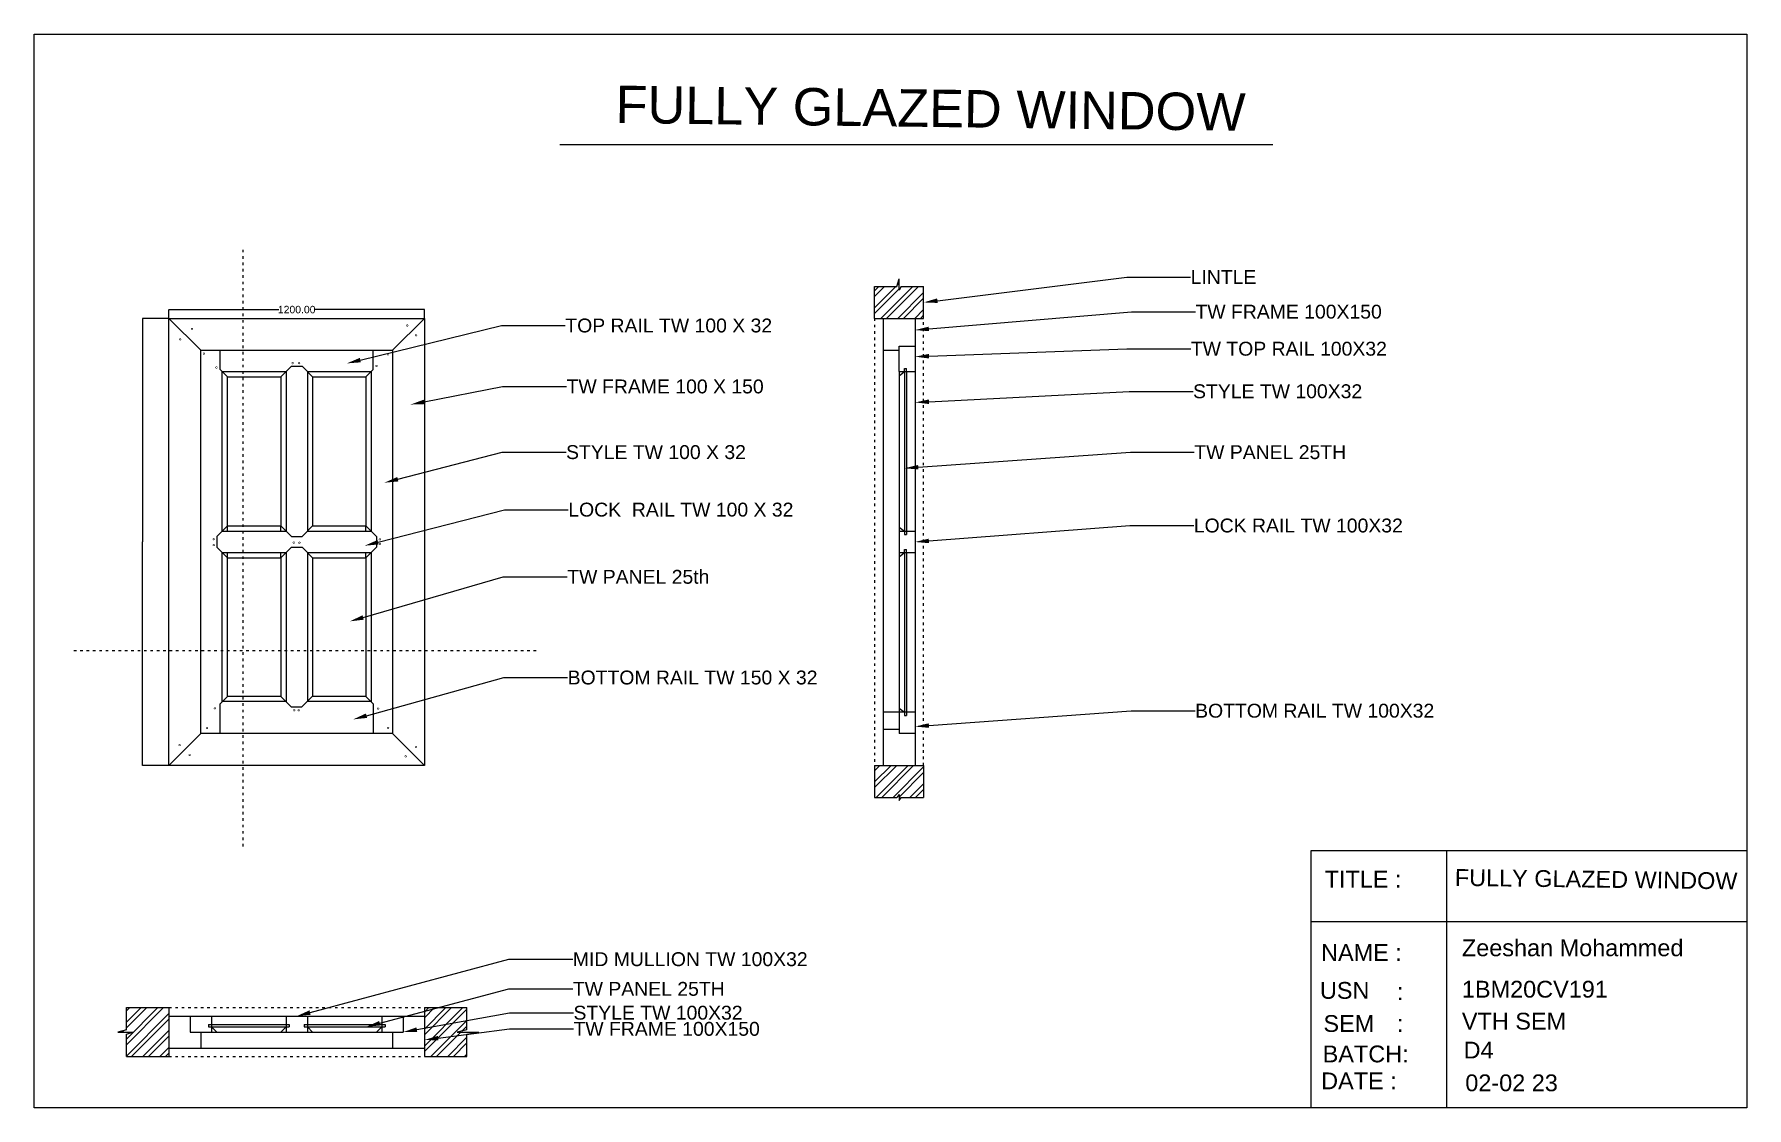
# Model space of a CAD drawing. Header units: millimetres. Extents: x -15359 to 171203, y -161916 to 32466.
# Drawn here: x -12797 to -4752, y -16196 to -11155 of the extents above; entities that cross this region are included whole.
import ezdxf
from ezdxf import colors
from ezdxf.entities.mleader import LeaderData, LeaderLine
from ezdxf.math import Vec2, Vec3

# ---------------------------------------------------------------- set-up
doc = ezdxf.new("R2010")
doc.units = ezdxf.units.MM
doc.header["$MEASUREMENT"] = 0
doc.linetypes.add('ACAD_ISO03W100', pattern=[30, 12, -18])
doc.layers.add('PRINT', color=250, linetype='Continuous')
doc.styles.get("Standard").update_dxf_attribs({"font": 'Arial.ttf'})
doc.dimstyles.get("Standard").update_dxf_attribs({"dimtxt": 0.18, "dimasz": 0.18, "dimexe": 0.18, "dimexo": 0.0625, "dimgap": 0.09, "dimtad": 0, "dimtih": 1, "dimtoh": 1, "dimzin": 0, "dimdsep": 46, "dimtxsty": 'Standard', "dimcen": 0.09, "dimadec": 0, "dimazin": 0, "dimtfac": 1, "dimtofl": 0, "dimtmove": 0, "dimatfit": 3, "dimfxl": 0, "dimtolj": 1, "dimtzin": 0, "dimarcsym": 0})
pattern_1 = [(45, (-439533.0486918647, -676600.6494467072), (-39.7747564417433, 39.7747564417433), []), (45, (-439506.5321876147, -676600.6494467072), (-39.7747564417433, 39.7747564417433), [])]

# ---------------------------------------------------------------- blocks, each defined once
blk = doc.blocks.new('*D279')
at = {"layer": 'Defpoints', "color": 0}
for p in [(-10964.03209442284, -12447.87046225276), (-12164.03209442284, -12489.03362106439), (-10964.03209442284, -12489.03362106439)]:
    blk.add_point(p, dxfattribs=at)
at = {"layer": 'PRINT', "color": 0, "lineweight": -2}
for p, q in [((-12164.03209442284, -12488.97112106439), (-12164.03209442284, -12447.69046225276)), ((-12163.85209442284, -12447.87046225276), (-11648.66165786077, -12447.87046225276)), ((-10964.21209442284, -12447.87046225276), (-11479.40253098492, -12447.87046225276)), ((-10964.03209442284, -12488.97112106439), (-10964.03209442284, -12447.69046225276))]:
    blk.add_line(p, q, dxfattribs=at)
at = {"layer": 'PRINT', "color": 0}
for points in [[(-12163.85209442284, -12447.84046225276), (-12163.85209442284, -12447.90046225276), (-12164.03209442284, -12447.87046225276)], [(-10964.21209442284, -12447.84046225276), (-10964.21209442284, -12447.90046225276), (-10964.03209442284, -12447.87046225276)]]:
    blk.add_solid(points, dxfattribs=at)
at = {"layer": 'PRINT', "color": 0, "insert": (-11564.03209442284, -12447.87046225276), "char_height": 35, "attachment_point": 5}
blk.add_mtext('\\A1;1200.00', dxfattribs=at)
blk = doc.blocks.new('*D278')
at = {"layer": 'Defpoints', "color": 0}
for p in [(-12164.03209442284, -12489.03362106439), (-12288.09282903687, -14589.03362106439), (-12164.03209442284, -14589.03362106439)]:
    blk.add_point(p, dxfattribs=at)
at = {"layer": 'PRINT', "color": 0, "lineweight": -2}
for p, q in [((-12164.09459442284, -12489.03362106439), (-12288.27282903687, -12489.03362106439)), ((-12288.09282903687, -12489.21362106439), (-12288.09282903687, -13538.8517179266)), ((-12288.09282903687, -14588.85362106439), (-12288.09282903687, -13539.21552420217)), ((-12164.09459442284, -14589.03362106439), (-12288.27282903687, -14589.03362106439))]:
    blk.add_line(p, q, dxfattribs=at)
at = {"layer": 'PRINT', "color": 0}
for points in [[(-12288.12282903687, -12489.21362106439), (-12288.06282903687, -12489.21362106439), (-12288.09282903687, -12489.03362106439)], [(-12288.12282903687, -14588.85362106439), (-12288.06282903687, -14588.85362106439), (-12288.09282903687, -14589.03362106439)]]:
    blk.add_solid(points, dxfattribs=at)
at = {"layer": 'PRINT', "color": 0, "insert": (-12288.09282903687, -13539.03362106439), "char_height": 0.18, "attachment_point": 5}
blk.add_mtext('\\A1;2100.00', dxfattribs=at)

msp = doc.modelspace()

# ---------------------------------------------------------------- hatches: boundary and pattern name
at = {"layer": 'PRINT'}
h = msp.add_hatch(dxfattribs=at)
h.set_pattern_fill('ANSI32', color=1, scale=150)
h.set_pattern_definition(pattern_1)
h.paths.add_polyline_path([(-8619.081107474805, -12339.03362106439), (-8724.081107474864, -12339.03362106439), (-8734.081107474864, -12357.06785223726), (-8734.081107474864, -12303.17318928684), (-8744.081107474864, -12339.03362106439), (-8849.081107474864, -12339.03362106439), (-8849.081107474864, -12489.03362106439), (-8619.081107474864, -12489.03362106439)])
h.paths.add_polyline_path([(-8619.081107474864, -14589.03362106439), (-8849.081107474864, -14589.03362106439), (-8849.081107474864, -14739.03362106439), (-8744.081107474922, -14739.0336210645), (-8734.081107474864, -14724.55195974023), (-8734.081107474864, -14753.14863887406), (-8724.081107474864, -14739.03362106439), (-8619.081107474864, -14739.03362106439)])
h = msp.add_hatch(dxfattribs=at)
h.set_pattern_fill('ANSI32', color=1, scale=150)
h.set_pattern_definition(pattern_1)
h.paths.add_polyline_path([(-12164.03209442284, -15725.82841066818), (-12364.03209442284, -15725.82841066818), (-12364.03209442284, -15830.82841066818), (-12404.47545307409, -15840.82841066818), (-12334.38751725631, -15840.82841066818), (-12364.03209442284, -15850.82841066818), (-12364.03209442284, -15955.82841066818), (-12164.03209442284, -15955.82841066818)])
h.paths.add_polyline_path([(-10764.03209442284, -15850.82841066818), (-10708.75805868628, -15840.82841066818), (-10810.42119401402, -15840.82841066818), (-10764.03209442279, -15830.82841066807), (-10764.03209442284, -15725.82841066818), (-10964.03209442284, -15725.82841066818), (-10964.03209442284, -15955.82841066818), (-10764.03209442284, -15955.82841066818)])
h = msp.add_hatch(dxfattribs=at)
h.set_pattern_fill('ANSI32', color=1, scale=150)
h.set_pattern_definition(pattern_1)
h.paths.add_polyline_path([(-12164.03209442284, -15725.82841066818), (-12364.03209442284, -15725.82841066818), (-12364.03209442284, -15830.82841066818), (-12404.47545307409, -15840.82841066818), (-12334.38751725631, -15840.82841066818), (-12364.03209442284, -15850.82841066818), (-12364.03209442284, -15955.82841066818), (-12164.03209442284, -15955.82841066818)])

# ---------------------------------------------------------------- linework, layer by layer
at = {"layer": 'PRINT', "color": 7}
msp.add_line((-10327.54699341132, -11671.7727734748), (-6978.510835569759, -11671.7727734748), dxfattribs=at)
at = {"layer": 'PRINT', "color": 7, "linetype": 'ACAD_ISO03W100'}
for p, q in [((-11817.16685212345, -12166.77614977886), (-11817.16685212345, -14982.45100956899)), ((-12611.06618618814, -14049.07812653459), (-10431.73456995387, -14049.07812653459))]:
    msp.add_line(p, q, dxfattribs=at)
at = {"layer": 'PRINT'}
for p, q in [((-8744.081107474864, -12339.03362106439), (-8734.081107474864, -12303.17318928684)), ((-8734.081107474864, -12357.06785223738), (-8734.081107474864, -12303.17318928684)), ((-8849.081107474864, -12339.03362106439), (-8744.081107474864, -12339.03362106439)), ((-8849.081107474864, -12489.03362106439), (-8849.081107474864, -12339.03362106439)), ((-8724.081107474864, -12339.03362106439), (-8734.081107474864, -12357.06785223726)), ((-8724.081107474805, -12339.03362106439), (-8619.081107474864, -12339.03362106439)), ((-8619.081107474864, -12489.03362106439), (-8619.081107474805, -12339.03362106439)), ((-8849.081107474864, -12489.03362106439), (-8619.081107474864, -12489.03362106439)), ((-8734.081107474864, -12619.03362106439), (-8659.081107474864, -12619.03362106439)), ((-8734.081107474864, -12739.03362106439), (-8734.081107474864, -12619.03362106439)), ((-8809.081107474864, -12639.03362106439), (-8734.081107474864, -12639.03362106439)), ((-8734.081107474864, -12739.03362106439), (-8659.081107474864, -12739.03362106439)), ((-8734.081107474864, -12759.03362106439), (-8709.081107474864, -12739.03362106427)), ((-8709.081107474864, -12739.03362106427), (-8709.081107474864, -12724.03362106439)), ((-8709.081107474864, -12724.03362106439), (-8699.081107474864, -12724.03362106439)), ((-8699.081107474864, -12739.03362106439), (-8699.081107474864, -12724.03362106439)), ((-11889.03209442249, -13489.03362106439), (-11889.03209442249, -13464.03362106415)), ((-11639.0320944229, -13489.03362106427), (-11639.0320944229, -13464.03362106439)), ((-11239.0320944229, -13489.03362106439), (-11239.03209442296, -13464.03362106415)), ((-8734.081107474922, -13469.03362106439), (-8709.081107474922, -13489.03362106439)), ((-8734.081107474922, -13489.03362106439), (-8659.081107474864, -13489.03362106439)), ((-8734.081107474922, -13489.03362106439), (-8734.08110747498, -13589.03362106439)), ((-8709.081107474922, -13489.03362106439), (-8709.081107474922, -13504.03362106439)), ((-8709.081107474922, -13504.03362106439), (-8699.081107474922, -13504.03362106439)), ((-8699.081107474922, -13489.03362106439), (-8699.081107474922, -13504.03362106439)), ((-11889.03209442249, -13614.03362106474), (-11889.03209442249, -13589.0336210645)), ((-11639.0320944229, -13614.03362106462), (-11639.0320944229, -13589.0336210645)), ((-11239.03209442296, -13614.03362106462), (-11239.0320944229, -13589.03362106439)), ((-8734.08110747498, -13589.03362106427), (-8659.081107474864, -13589.03362106439)), ((-8734.081107474922, -13609.03362106427), (-8709.081107474922, -13589.03362106439)), ((-8709.081107474922, -13589.03362106439), (-8709.081107474922, -13574.03362106427)), ((-8709.081107474922, -13574.03362106427), (-8699.081107474922, -13574.03362106415)), ((-8699.081107474922, -13589.03362106439), (-8699.081107474922, -13574.03362106439)), ((-8734.08110747498, -14319.03362106439), (-8709.081107474864, -14339.03362106439)), ((-8659.081107474864, -14339.03362106439), (-8809.081107474864, -14339.03362106439)), ((-8734.081107474864, -14339.03362106439), (-8734.081107474864, -14439.03362106439)), ((-8709.081107474864, -14339.03362106439), (-8709.081107474864, -14354.03362106439)), ((-8709.081107474864, -14354.03362106439), (-8699.081107474864, -14354.03362106439)), ((-8699.081107474864, -14339.03362106439), (-8699.081107474864, -14354.03362106439)), ((-8734.081107474922, -14419.03362106427), (-8809.081107474864, -14419.03362106439)), ((-8659.081107474864, -14439.03362106439), (-8734.081107474922, -14439.03362106427)), ((-8849.081107474864, -14589.03362106439), (-8619.081107474864, -14589.03362106439)), ((-8849.081107474864, -14589.03362106439), (-8849.081107474864, -14739.03362106439)), ((-8619.081107474864, -14589.03362106439), (-8619.081107474864, -14739.03362106439)), ((-8849.081107474864, -14739.03362106439), (-8744.081107474864, -14739.0336210645)), ((-8734.081107474864, -14724.55195974023), (-8744.081107474864, -14739.03362106439)), ((-8734.081107474864, -14724.55195974011), (-8734.081107474864, -14753.14863887406)), ((-8734.081107474864, -14724.55195974023), (-8734.081107474864, -14724.55195974023)), ((-8734.081107474864, -14753.14863887406), (-8724.081107474864, -14739.03362106439)), ((-8724.081107474864, -14739.03362106439), (-8619.081107474864, -14739.03362106439)), ((-6162.555126151477, -14987.86367150943), (-6162.555126151477, -16196.00510796451)), ((-6799.143356289773, -15321.76069281378), (-4752.175267567683, -15321.76069281378)), ((-12364.03209442284, -15830.82841066818), (-12364.03209442284, -15725.82841066818)), ((-12364.03209442284, -15725.82841066818), (-12164.0320944229, -15725.82841066818)), ((-12164.03209442284, -15725.82841066818), (-12164.03209442284, -15955.82841066818)), ((-12164.03209442284, -15765.82841066818), (-10964.03209442284, -15765.82841066818)), ((-12064.03209442284, -15765.82841066818), (-12064.03209442284, -15840.82841066818)), ((-11964.03209442284, -15765.82841066818), (-11964.03209442284, -15840.82841066818)), ((-11614.03209442284, -15765.82841066818), (-11614.03209442284, -15840.82841066818)), ((-11514.03209442284, -15765.82841066818), (-11514.03209442284, -15840.82841066818)), ((-11164.03209442284, -15765.82841066818), (-11164.03209442284, -15840.82841066818)), ((-11064.03209442284, -15765.82841066818), (-11064.03209442284, -15840.82841066818)), ((-10964.03209442284, -15725.82841066818), (-10964.03209442284, -15955.82841066818)), ((-10964.03209442284, -15725.82841066818), (-10764.03209442284, -15725.82841066818)), ((-10764.03209442279, -15830.82841066807), (-10764.03209442284, -15725.82841066818)), ((-12364.03209442284, -15830.82841066818), (-12404.47545307409, -15840.82841066818)), ((-12404.47545307409, -15840.82841066818), (-12334.38751725631, -15840.82841066818)), ((-12364.03209442284, -15850.82841066818), (-12334.38751725631, -15840.82841066818)), ((-12064.03209442284, -15840.82841066818), (-11064.03209442284, -15840.82841066818)), ((-12014.03209442273, -15840.82841066818), (-12014.03209442273, -15915.82841066818)), ((-11979.03209442284, -15805.8284106683), (-11979.0320944229, -15815.82841066842)), ((-11979.03209442284, -15805.8284106683), (-11599.03209442284, -15805.82841066818)), ((-11979.03209442284, -15815.8284106683), (-11599.03209442284, -15815.82841066818)), ((-11939.03209442284, -15840.82841066818), (-11964.03209442284, -15815.82841066818)), ((-11639.03209442284, -15840.82841066818), (-11614.03209442284, -15815.82841066818)), ((-11599.03209442284, -15805.82841066818), (-11599.03209442284, -15815.82841066818)), ((-11529.03209442284, -15805.82841066818), (-11529.03209442284, -15815.82841066818)), ((-11529.03209442284, -15805.82841066818), (-11149.03209442284, -15805.82841066818)), ((-11529.03209442284, -15815.82841066818), (-11149.03209442284, -15815.82841066818)), ((-11489.03209442284, -15840.82841066818), (-11514.03209442284, -15815.82841066818)), ((-11189.03209442284, -15840.82841066818), (-11164.03209442284, -15815.82841066818)), ((-11149.03209442284, -15805.82841066818), (-11149.03209442284, -15815.82841066818)), ((-11114.03209442284, -15840.82841066818), (-11114.03209442284, -15915.82841066818)), ((-10764.03209442279, -15830.82841066807), (-10810.42119401402, -15840.82841066818)), ((-10810.42119401402, -15840.82841066818), (-10708.75805868628, -15840.82841066818)), ((-10764.03209442284, -15850.82841066818), (-10708.75805868628, -15840.82841066818)), ((-12364.03209442284, -15955.82841066818), (-12364.03209442284, -15850.82841066818)), ((-12164.03209442284, -15915.82841066818), (-10964.03209442284, -15915.82841066818)), ((-10764.03209442284, -15955.82841066818), (-10764.03209442284, -15850.82841066818)), ((-12364.03209442284, -15955.82841066818), (-12164.0320944229, -15955.82841066818)), ((-10964.03209442284, -15955.82841066818), (-10764.03209442284, -15955.82841066818))]:
    msp.add_line(p, q, dxfattribs=at)
at = {"layer": 'PRINT', "color": 0}
for p, q in [((-12164.03209442284, -12489.03362106439), (-10964.03209442284, -12489.03362106439)), ((-12164.03209442284, -14589.03362106439), (-12164.03209442284, -12489.03362106439)), ((-12164.03209442284, -12489.03362106439), (-12014.03209442279, -12639.03362106439)), ((-10964.03209442284, -12489.03362106439), (-11114.03209442279, -12639.03362106427)), ((-10964.03209442284, -12489.03362106439), (-10964.03209442284, -14589.03362106439)), ((-8809.081107474864, -12489.03362106439), (-8809.081107474864, -14589.03362106439)), ((-8659.081107474864, -12489.03362106439), (-8659.081107474864, -14589.03362106439)), ((-12014.03209442279, -12639.03362106439), (-11114.03209442279, -12639.03362106427)), ((-12014.03209442273, -14439.03362106439), (-12014.03209442279, -12639.03362106439)), ((-11924.03209442284, -12729.03362106427), (-11924.03209442279, -12639.03362106439)), ((-11204.03209442279, -12729.0336210645), (-11204.03209442279, -12639.03362106427)), ((-11114.03209442279, -12639.03362106439), (-11114.0320944229, -14439.03362106439)), ((-11924.03209442284, -12729.03362106427), (-11889.03209442284, -12764.03362106427)), ((-11914.03209442284, -12739.03362106427), (-11614.03209442279, -12739.03362106439)), ((-11914.03209442273, -13489.0336210645), (-11914.03209442284, -12739.03362106427)), ((-11889.03209442284, -12764.03362106427), (-11639.03209442273, -12764.03362106439)), ((-11889.03209442267, -13464.03362106439), (-11889.0320944229, -12764.03362106427)), ((-11589.03293516993, -12714.03449056263), (-11639.03293516993, -12764.03449056263)), ((-11639.03209442279, -12764.03362106439), (-11639.03209442279, -13464.0336210645)), ((-11614.03209442279, -12739.03362106427), (-11614.03209442284, -13489.03362106439)), ((-11589.03293516999, -12714.03449056263), (-11539.03293517017, -12714.03449056274)), ((-11539.03293517017, -12714.03449056274), (-11489.03293516976, -12764.03449056251)), ((-11514.03209442279, -12739.03362106427), (-11214.03209442279, -12739.03362106439)), ((-11514.03209442279, -12739.03362106427), (-11514.03209442273, -13489.03362106427)), ((-11489.03209442284, -12764.03362106427), (-11239.03209442284, -12764.03362106427)), ((-11489.03209442279, -12764.03362106427), (-11489.03209442284, -13464.0336210645)), ((-11204.03209442279, -12729.0336210645), (-11239.03209442284, -12764.03362106427)), ((-11239.03209442284, -12764.03362106427), (-11239.03209442273, -13464.03362106439)), ((-11214.03209442279, -12739.03362106427), (-11214.03209442279, -13489.03362106427)), ((-8734.081107474864, -12739.03362106427), (-8734.081107474922, -13489.03362106439)), ((-8709.081107474864, -12739.03362106427), (-8709.081107474922, -13489.03362106439)), ((-8699.081107474864, -12739.03362106427), (-8699.081107474922, -13489.03362106439)), ((-11939.03209442279, -13514.0336210645), (-11889.03209442267, -13464.03362106439)), ((-11939.03209442279, -13514.0336210645), (-11939.03209442273, -13564.0336210645)), ((-11914.03209442279, -13489.0336210645), (-11614.03209442279, -13489.03362106439)), ((-11889.03209442267, -13464.0336210645), (-11639.03209442284, -13464.0336210645)), ((-11639.03209442284, -13464.0336210645), (-11589.03209442273, -13514.03362106439)), ((-11589.03209442273, -13514.03362106439), (-11539.03209442273, -13514.03362106439)), ((-11539.03209442273, -13514.03362106439), (-11489.03209442284, -13464.0336210645)), ((-11514.03209442273, -13489.03362106439), (-11214.03209442284, -13489.03362106439)), ((-11489.03209442279, -13464.0336210645), (-11239.03209442279, -13464.03362106439)), ((-11189.03209442261, -13514.03362106439), (-11239.03209442273, -13464.03362106439)), ((-11189.03209442267, -13514.03362106439), (-11189.03209442267, -13564.03362106415)), ((-11939.03209442273, -13564.0336210645), (-11889.03209442273, -13614.0336210645)), ((-11914.03209442267, -14289.03362106439), (-11914.03209442273, -13589.0336210645)), ((-11914.03209442279, -13589.0336210645), (-11614.03209442279, -13589.0336210645)), ((-11589.03209442284, -13564.0336210645), (-11639.03209442284, -13614.0336210645)), ((-11614.03209442284, -13589.0336210645), (-11614.03209442279, -14289.03362106439)), ((-11589.0320944229, -13564.0336210645), (-11539.03209442308, -13564.03362106462)), ((-11539.03209442308, -13564.03362106462), (-11489.03209442267, -13614.03362106439)), ((-11514.03209442273, -13589.03362106462), (-11514.03209442273, -14289.03362106439)), ((-11514.03209442273, -13589.0336210645), (-11214.03209442284, -13589.03362106439)), ((-11189.03209442273, -13564.03362106415), (-11239.03209442273, -13614.03362106439)), ((-11214.03209442279, -13589.0336210645), (-11214.03209442284, -14289.03362106439)), ((-8734.081107474922, -13589.03362106439), (-8734.081107474864, -14339.03362106439)), ((-8709.081107474922, -13589.03362106439), (-8709.081107474864, -14339.03362106439)), ((-8699.081107474922, -13589.03362106439), (-8699.081107474864, -14339.03362106439)), ((-11889.03209442249, -14264.03362106439), (-11889.03209442273, -13614.0336210645)), ((-11889.03209442273, -13614.0336210645), (-11639.03209442284, -13614.0336210645)), ((-11639.03209442284, -13614.0336210645), (-11639.0320944229, -14264.03362106462)), ((-11489.03209442267, -13614.03362106439), (-11489.03209442267, -14264.03362106439)), ((-11489.03209442267, -13614.0336210645), (-11239.03209442273, -13614.03362106439)), ((-11239.03209442273, -13614.03362106439), (-11239.03209442296, -14264.03362106439)), ((-11889.03209442267, -14264.03362106439), (-11924.03209442284, -14299.03362106439)), ((-11924.03209442273, -14439.03362106439), (-11924.03209442284, -14299.03362106439)), ((-11614.03209442279, -14289.03362106439), (-11914.03209442273, -14289.03362106439)), ((-11639.03209442279, -14264.0336210645), (-11889.03209442273, -14264.03362106439)), ((-11639.38861213264, -14263.27005926997), (-11589.38861213252, -14313.27005926985)), ((-11589.38861213252, -14313.27005926985), (-11539.38861213252, -14313.27005926985)), ((-11539.38861213252, -14313.27005926985), (-11489.38861213264, -14263.27005926997)), ((-11214.0320944229, -14289.03362106439), (-11514.03209442273, -14289.03362106439)), ((-11239.0320944229, -14264.03362106439), (-11489.03209442273, -14264.03362106439)), ((-11204.03209442296, -14299.03362106439), (-11239.0320944229, -14264.03362106439)), ((-11204.03209442296, -14299.03362106439), (-11204.0320944229, -14439.03362106427)), ((-12014.03209442279, -14439.03362106439), (-12164.03209442284, -14589.03362106439)), ((-11114.03209442279, -14439.03362106439), (-12014.03209442279, -14439.03362106439)), ((-10964.03209442284, -14589.03362106439), (-11114.0320944229, -14439.03362106439)), ((-10964.03209442284, -14589.03362106439), (-12164.03209442284, -14589.03362106439))]:
    msp.add_line(p, q, dxfattribs=at)
at = {"layer": 'PRINT', "linetype": 'ACAD_ISO03W100'}
for p, q in [((-8849.081107474864, -12489.03362106439), (-8849.081107474864, -14589.03362106439)), ((-8619.081107474864, -14589.03362106439), (-8619.081107474864, -12489.03362106439)), ((-12164.03209442284, -15725.82841066818), (-10964.0320944229, -15725.82841066818)), ((-12164.03209442284, -15955.82841066818), (-10964.0320944229, -15955.82841066818))]:
    msp.add_line(p, q, dxfattribs=at)
at = {"layer": 'PRINT', "color": 32}
msp.add_lwpolyline([(-12796.88549644221, -11154.81602626224), (-4752.175267567683, -11154.81602626224), (-4752.175267567683, -16196.00510796451), (-12796.88549644221, -16196.00510796451)], close=True, dxfattribs=at)
at = {"layer": 'PRINT', "color": 0, "const_width": 2.5}
for points in [[(-12059.48984010622, -12539.28777026571, 1), (-12051.98984010622, -12539.28777026571, 1)], [(-11048.29866012384, -12522.36853381712, 1), (-11040.79866012384, -12522.36853381712, 1)], [(-12115.12442870263, -12587.47194131697, 1), (-12107.62442870263, -12587.47194131697, 1)], [(-11006.76880341687, -12568.480804733, 1), (-10999.26880341687, -12568.480804733, 1)], [(-12003.46753850032, -12654.27438380755, 1), (-11995.96753850032, -12654.27438380755, 1)], [(-11586.76518294786, -12699.24691745033, 1), (-11579.26518294786, -12699.24691745033, 1)], [(-11556.4433517392, -12699.24691745033, 1), (-11548.9433517392, -12699.24691745033, 1)], [(-11192.98691612866, -12712.48363009607, 1), (-11185.48691612866, -12712.48363009607, 1)], [(-11138.68481247232, -12658.21829760866, 1), (-11131.18481247232, -12658.21829760866, 1)], [(-11944.84265761368, -12719.76218836382, 1), (-11937.34265761368, -12719.76218836382, 1)], [(-11957.2806692106, -13525.90816366253, 1), (-11949.7806692106, -13525.90816366253, 1)], [(-11957.2806692106, -13553.76157438755, 1), (-11949.7806692106, -13553.76157438755, 1)], [(-11581.55111144402, -13541.95674077747, 1), (-11574.05111144402, -13541.95674077747, 1)], [(-11554.7900008607, -13542.53910231823, 1), (-11547.2900008607, -13542.53910231823, 1)], [(-11176.98818390642, -13526.60584432026, 1), (-11169.48818390642, -13526.60584432026, 1)], [(-11176.98818390648, -13548.23971054773, 1), (-11169.48818390648, -13548.23971054773, 1)], [(-11952.13344477687, -14320.18972380739, 1), (-11944.63344477687, -14320.18972380739, 1)], [(-11185.17026534316, -14321.78112762189, 1), (-11177.67026534316, -14321.78112762189, 1)], [(-11579.23820280202, -14329.2153666974, 1), (-11571.73820280202, -14329.2153666974, 1)], [(-11558.33735207201, -14329.2153666974, 1), (-11550.83735207201, -14329.2153666974, 1)], [(-11989.4385666243, -14412.41234365385, 1), (-11981.9385666243, -14412.41234365385, 1)], [(-11138.24807827745, -14412.41234365385, 1), (-11130.74807827745, -14412.41234365385, 1)], [(-12117.94983155199, -14492.91661922866, 1), (-12110.44983155199, -14492.91661922866, 1)], [(-12070.67112677556, -14538.98084051255, 1), (-12063.17112677556, -14538.98084051255, 1)], [(-11056.01726853859, -14546.20942716254, 1), (-11048.51726853859, -14546.20942716254, 1)], [(-11007.63335886237, -14501.57516292948, 1), (-11000.13335886237, -14501.57516292948, 1)]]:
    msp.add_lwpolyline(points, format="xyb", close=True, dxfattribs=at)
at = {"layer": 'PRINT'}
msp.add_lwpolyline([(-4752.175267567683, -16196.00510796451), (-6799.143356289773, -16196.00510796451), (-6799.143356289773, -14987.86367150943), (-4752.175267567683, -14987.86367150943)], close=True, dxfattribs=at)

# ---------------------------------------------------------------- texts
for height, rotation, p in [(175.7113657813349, 359.2824575821455, (-10066.75512091897, -11571.4880157829)), (78.84198725681827, 359.2824575823279, (-6123.952156636456, -15153.88697341841))]:
    msp.add_text('FULLY GLAZED WINDOW', height=height, rotation=rotation, dxfattribs=at).set_placement(p)
for s, p in [('TITLE :', (-6735.070126582927, -15162.21962493972)), ('NAME :', (-6751.745578568953, -15506.60823309014)), ('Zeeshan Mohammed', (-6090.282989372092, -15484.38955888373)), ('USN', (-6757.304192727373, -15684.35720571724)), ('1BM20CV191', (-6090.282989372092, -15678.8025371657)), (':', (-6396.000910746807, -15689.91187426879)), ('SEM', (-6740.628545496671, -15839.8875041377)), ('VTH SEM', (-6090.282989372092, -15828.77825123922)), (':', (-6396.000910746807, -15839.8875041377)), ('BATCH:', (-6744.234905524703, -15982.74881382601)), ('D4', (-6082.320129801927, -15964.67631075031)), ('DATE :', (-6751.468913715158, -16109.25675638102)), ('02-02 23', (-6074.312926620536, -16118.41459269763))]:
    msp.add_text(s, height=78.84198725681827, dxfattribs=at).set_placement(p)

# ---------------------------------------------------------------- dimensions: what is measured, and where the dimension line sits
at = {"layer": 'PRINT', "color": 2}
dim = msp.add_linear_dim(base=(-10964.03209442284, -12447.87046225276), p1=(-12164.03209442284, -12489.03362106439), p2=(-10964.03209442284, -12489.03362106439), dimstyle='Standard', override={"dimtxt": 35}, dxfattribs=at)
dim.commit()
dim.dimension.update_dxf_attribs({"geometry": '*D279', "text_midpoint": (-11564.03209442284, -12447.87046225276)})
dim = msp.add_linear_dim(base=(-12288.09282903687, -14589.03362106439), p1=(-12164.03209442284, -12489.03362106439), p2=(-12164.03209442284, -14589.03362106439), angle=90, dimstyle='Standard', dxfattribs=at)
dim.commit()
dim.dimension.update_dxf_attribs({"geometry": '*D278', "text_midpoint": (-12288.09282903687, -13539.03362106439)})

# ---------------------------------------------------------------- leaders
at = {"layer": 'PRINT'}
ml = msp.add_multileader_mtext('Standard', dxfattribs=at)
ml.set_content('LINTLE', color=256)
ml.set_leader_properties()
ml.build(insert=Vec2(0, 0))
ml.multileader.update_dxf_attribs({"dogleg_length": 300.36, "arrow_head_size": 65.18})
ctx = ml.context
ctx.base_point, ctx.char_height, ctx.arrow_head_size, ctx.landing_gap_size, ctx.plane_origin = Vec3(-7364.642549816738, -12295.17143386556), 65.18, 65.18, 0.09, Vec3(-8619.081107474864, -12414.03362106439)
notes = []
notes.append((ctx, [(0, (1, 1, 0), (-7665.002549816738, -12295.17143386556), (1, 0), 300.36, [(0, [(-8619.081107474834, -12414.03362106439)], 0, [])])]))
ctx.mtext.insert, ctx.mtext.flow_direction = Vec3(-7364.552549816738, -12262.58143386556), 5
ml = msp.add_multileader_mtext('Standard', dxfattribs=at)
ml.set_content('TW FRAME 100X150', color=256)
ml.set_leader_properties()
ml.build(insert=Vec2(0, 0))
ml.multileader.update_dxf_attribs({"dogleg_length": 300.36, "arrow_head_size": 65.18})
ctx = ml.context
ctx.base_point, ctx.char_height, ctx.arrow_head_size, ctx.landing_gap_size, ctx.plane_origin = Vec3(-7342.006248185747, -12458.04341229063), 65.18, 65.18, 0.09, Vec3(-8659.081107474805, -12544.00361179467)
notes.append((ctx, [(0, (1, 1, 0), (-7642.366248185746, -12458.04341229063), (1, 0), 300.36, [(0, [(-8659.081107474864, -12544.00361179467)], 0, [])])]))
ctx.mtext.insert, ctx.mtext.flow_direction = Vec3(-7341.916248185747, -12424.897648307), 5
at = {"layer": 'PRINT', "color": 2}
ml = msp.add_multileader_mtext('Standard', dxfattribs=at)
ml.set_content('TOP RAIL TW 100 X 32', color=2)
ml.set_leader_properties()
ml.build(insert=Vec2(0, 0))
ml.multileader.update_dxf_attribs({"dogleg_length": 300.36, "arrow_head_size": 65.18})
ctx = ml.context
ctx.base_point, ctx.char_height, ctx.arrow_head_size, ctx.landing_gap_size, ctx.plane_origin = Vec3(-10302.13508313695, -12523.04627854237), 65.18, 65.18, 0.09, Vec3(-11328.46616232919, -12700.46152366046)
notes.append((ctx, [(0, (1, 1, 0), (-10602.49508313695, -12523.04627854237), (1, 0), 300.36, [(0, [(-11328.46616232919, -12700.46152366046)], 0, [])])]))
ctx.mtext.insert, ctx.mtext.flow_direction = Vec3(-10302.04508313694, -12489.87828399939), 5
at = {"layer": 'PRINT'}
ml = msp.add_multileader_mtext('Standard', dxfattribs=at)
ml.set_content('TW TOP RAIL 100X32', color=256)
ml.set_leader_properties()
ml.build(insert=Vec2(0, 0))
ml.multileader.update_dxf_attribs({"dogleg_length": 300.36, "arrow_head_size": 65.18})
ctx = ml.context
ctx.base_point, ctx.char_height, ctx.arrow_head_size, ctx.landing_gap_size, ctx.plane_origin = Vec3(-7363.675259590485, -12632.09347532806), 65.18, 65.18, 0.09, Vec3(-8659.081107474864, -12668.98453583161)
notes.append((ctx, [(0, (1, 1, 0), (-7664.035259590484, -12632.09347532806), (1, 0), 300.36, [(0, [(-8659.081107474864, -12668.98453583161)], 0, [])])]))
ctx.mtext.insert, ctx.mtext.flow_direction = Vec3(-7363.585259590484, -12598.92548078509), 5
at = {"layer": 'PRINT', "color": 2}
ml = msp.add_multileader_mtext('Standard', dxfattribs=at)
ml.set_content('TW FRAME 100 X 150 ', color=2)
ml.set_leader_properties()
ml.build(insert=Vec2(0, 0))
ml.multileader.update_dxf_attribs({"dogleg_length": 300.36, "arrow_head_size": 65.18})
ctx = ml.context
ctx.base_point, ctx.char_height, ctx.arrow_head_size, ctx.landing_gap_size, ctx.plane_origin = Vec3(-10296.28936026628, -12809.24020259199), 65.18, 65.18, 0.09, Vec3(-11028.88101306953, -12893.78372545482)
notes.append((ctx, [(0, (1, 1, 0), (-10596.64936026628, -12809.24020259199), (1, 0), 300.36, [(0, [(-11028.88101306953, -12893.78372545482)], 0, [])])]))
ctx.mtext.insert, ctx.mtext.flow_direction = Vec3(-10296.19936026627, -12776.09443860839), 5
at = {"layer": 'PRINT'}
ml = msp.add_multileader_mtext('Standard', dxfattribs=at)
ml.set_content('STYLE TW 100X32', color=256)
ml.set_leader_properties()
ml.build(insert=Vec2(0, 0))
ml.multileader.update_dxf_attribs({"dogleg_length": 300.36, "arrow_head_size": 65.18})
ctx = ml.context
ctx.base_point, ctx.char_height, ctx.arrow_head_size, ctx.landing_gap_size, ctx.plane_origin = Vec3(-7353.193998356802, -12831.8954035372), 65.18, 65.18, 0.09, Vec3(-8659.081107474864, -12883.85932370077)
notes.append((ctx, [(0, (1, 1, 0), (-7653.553998356801, -12831.8954035372), (1, 0), 300.36, [(0, [(-8659.081107474864, -12883.85932370077)], 0, [])])]))
ctx.mtext.insert, ctx.mtext.flow_direction = Vec3(-7353.103998356802, -12798.72740899423), 5
at = {"layer": 'PRINT', "color": 2}
ml = msp.add_multileader_mtext('Standard', dxfattribs=at)
ml.set_content('STYLE TW 100 X 32', color=2)
ml.set_leader_properties()
ml.build(insert=Vec2(0, 0))
ml.multileader.update_dxf_attribs({"dogleg_length": 300.36, "arrow_head_size": 65.18})
ctx = ml.context
ctx.base_point, ctx.char_height, ctx.arrow_head_size, ctx.landing_gap_size, ctx.plane_origin = Vec3(-10298.75816339963, -13117.6595894855), 65.18, 65.18, 0.09, Vec3(-11152.18932246335, -13260.7662948966)
notes.append((ctx, [(0, (1, 1, 0), (-10599.11816339963, -13117.6595894855), (1, 0), 300.36, [(0, [(-11152.18932246335, -13260.7662948966)], 0, [])])]))
ctx.mtext.insert, ctx.mtext.flow_direction = Vec3(-10298.66816339962, -13084.49159494252), 5
at = {"layer": 'PRINT'}
ml = msp.add_multileader_mtext('Standard', dxfattribs=at)
ml.set_content('TW PANEL 25TH', color=256)
ml.set_leader_properties()
ml.build(insert=Vec2(0, 0))
ml.multileader.update_dxf_attribs({"dogleg_length": 300.36, "arrow_head_size": 65.18})
ctx = ml.context
ctx.base_point, ctx.char_height, ctx.arrow_head_size, ctx.landing_gap_size, ctx.plane_origin = Vec3(-7347.41636213298, -13117.69685112324), 65.18, 65.18, 0.09, Vec3(-8709.081107474864, -13192.75581418001)
notes.append((ctx, [(0, (1, 1, 0), (-7647.77636213298, -13117.69685112324), (1, 0), 300.36, [(0, [(-8709.081107474898, -13192.75581418001)], 0, [])])]))
ctx.mtext.insert, ctx.mtext.flow_direction = Vec3(-7347.32636213298, -13084.55108713961), 5
at = {"layer": 'PRINT', "color": 2}
ml = msp.add_multileader_mtext('Standard', dxfattribs=at)
ml.set_content('LOCK  RAIL TW 100 X 32', color=2)
ml.set_leader_properties()
ml.build(insert=Vec2(0, 0))
ml.multileader.update_dxf_attribs({"dogleg_length": 300.36, "arrow_head_size": 65.18})
ctx = ml.context
ctx.base_point, ctx.char_height, ctx.arrow_head_size, ctx.landing_gap_size, ctx.plane_origin = Vec3(-10288.21334449596, -13387.68939535087), 65.18, 65.18, 0.09, Vec3(-11244.94535977789, -13556.63779748091)
notes.append((ctx, [(0, (1, 1, 0), (-10588.57334449596, -13387.68939535087), (1, 0), 300.36, [(0, [(-11244.94535977789, -13556.63779748091)], 0, [])])]))
ctx.mtext.insert, ctx.mtext.flow_direction = Vec3(-10288.12334449595, -13354.52140080789), 5
at = {"layer": 'PRINT'}
ml = msp.add_multileader_mtext('Standard', dxfattribs=at)
ml.set_content('LOCK RAIL TW 100X32', color=256)
ml.set_leader_properties()
ml.build(insert=Vec2(0, 0))
ml.multileader.update_dxf_attribs({"dogleg_length": 300.36, "arrow_head_size": 65.18})
ctx = ml.context
ctx.base_point, ctx.char_height, ctx.arrow_head_size, ctx.landing_gap_size, ctx.plane_origin = Vec3(-7349.594740530579, -13462.36293587682), 65.18, 65.18, 0.09, Vec3(-8659.081107474864, -13539.03362106439)
notes.append((ctx, [(0, (1, 1, 0), (-7649.954740530578, -13462.36293587682), (1, 0), 300.36, [(0, [(-8659.081107474864, -13539.03362106439)], 0, [])])]))
ctx.mtext.insert, ctx.mtext.flow_direction = Vec3(-7349.504740530579, -13429.19494133385), 5
at = {"layer": 'PRINT', "color": 2}
ml = msp.add_multileader_mtext('Standard', dxfattribs=at)
ml.set_content('TW PANEL 25th', color=2)
ml.set_leader_properties()
ml.build(insert=Vec2(0, 0))
ml.multileader.update_dxf_attribs({"dogleg_length": 300.36, "arrow_head_size": 65.18})
ctx = ml.context
ctx.base_point, ctx.char_height, ctx.arrow_head_size, ctx.landing_gap_size, ctx.plane_origin = Vec3(-10293.18576436814, -13703.22528772452), 65.18, 65.18, 0.09, Vec3(-11314.56071941834, -13911.92606714671)
notes.append((ctx, [(0, (1, 1, 0), (-10593.54576436814, -13703.22528772452), (1, 0), 300.36, [(0, [(-11314.56071941834, -13911.92606714671)], 0, [])])]))
ctx.mtext.insert, ctx.mtext.flow_direction = Vec3(-10293.09576436813, -13670.07952374092), 5
ml = msp.add_multileader_mtext('Standard', dxfattribs=at)
ml.set_content('BOTTOM RAIL TW 150 X 32', color=2)
ml.set_leader_properties()
ml.build(insert=Vec2(0, 0))
ml.multileader.update_dxf_attribs({"dogleg_length": 300.36, "arrow_head_size": 65.18})
ctx = ml.context
ctx.base_point, ctx.char_height, ctx.arrow_head_size, ctx.landing_gap_size, ctx.plane_origin = Vec3(-10291.29249679878, -14176.1580789662), 65.18, 65.18, 0.09, Vec3(-11298.82496971416, -14372.31896046153)
notes.append((ctx, [(0, (1, 1, 0), (-10591.65249679878, -14176.1580789662), (1, 0), 300.36, [(0, [(-11298.82496971416, -14372.31896046153)], 0, [])])]))
ctx.mtext.insert, ctx.mtext.flow_direction = Vec3(-10291.20249679877, -14142.99008442322), 5
at = {"layer": 'PRINT'}
ml = msp.add_multileader_mtext('Standard', dxfattribs=at)
ml.set_content('BOTTOM RAIL TW 100X32', color=256)
ml.set_leader_properties()
ml.build(insert=Vec2(0, 0))
ml.multileader.update_dxf_attribs({"dogleg_length": 300.36, "arrow_head_size": 65.18})
ctx = ml.context
ctx.base_point, ctx.char_height, ctx.arrow_head_size, ctx.landing_gap_size, ctx.plane_origin = Vec3(-7343.476437311548, -14332.0477474404), 65.18, 65.18, 0.09, Vec3(-8659.081107474864, -14405.97284774319)
notes.append((ctx, [(0, (1, 1, 0), (-7643.836437311547, -14332.0477474404), (1, 0), 300.36, [(0, [(-8659.081107474864, -14405.97284774319)], 0, [])])]))
ctx.mtext.insert, ctx.mtext.flow_direction = Vec3(-7343.386437311548, -14298.87975289743), 5
ml = msp.add_multileader_mtext('Standard', dxfattribs=at)
ml.set_content('MID MULLION TW 100X32', color=256)
ml.set_leader_properties()
ml.build(insert=Vec2(0, 0))
ml.multileader.update_dxf_attribs({"dogleg_length": 300.36, "arrow_head_size": 65.18})
ctx = ml.context
ctx.base_point, ctx.char_height, ctx.arrow_head_size, ctx.landing_gap_size, ctx.plane_origin = Vec3(-10266.85584502823, -15498.90661316493), 65.18, 65.18, 0.09, Vec3(-11564.03209442284, -15765.82841066818)
notes.append((ctx, [(0, (1, 1, 0), (-10567.21584502823, -15498.90661316493), (1, 0), 300.36, [(0, [(-11564.03209442284, -15765.82841066818)], 0, [])])]))
ctx.mtext.insert, ctx.mtext.flow_direction = Vec3(-10266.76584502823, -15465.73861862196), 5
ml = msp.add_multileader_mtext('Standard', dxfattribs=at)
ml.set_content('TW PANEL 25TH', color=256)
ml.set_leader_properties()
ml.build(insert=Vec2(0, 0))
ml.multileader.update_dxf_attribs({"dogleg_length": 300.36, "arrow_head_size": 65.18})
ctx = ml.context
ctx.base_point, ctx.char_height, ctx.arrow_head_size, ctx.landing_gap_size, ctx.plane_origin = Vec3(-10266.85584502823, -15638.23272498872), 65.18, 65.18, 0.09, Vec3(-11237.03627931362, -15815.82841066818)
notes.append((ctx, [(0, (1, 1, 0), (-10567.21584502823, -15638.23272498872), (1, 0), 300.36, [(0, [(-11237.03627931362, -15815.82841066818)], 0, [])])]))
ctx.mtext.insert, ctx.mtext.flow_direction = Vec3(-10266.76584502823, -15605.08696100509), 5
ml = msp.add_multileader_mtext('Standard', dxfattribs=at)
ml.set_content('STYLE TW 100X32', color=256)
ml.set_leader_properties()
ml.build(insert=Vec2(0, 0))
ml.multileader.update_dxf_attribs({"dogleg_length": 300.36, "arrow_head_size": 65.18})
ctx = ml.context
ctx.base_point, ctx.char_height, ctx.arrow_head_size, ctx.landing_gap_size, ctx.plane_origin = Vec3(-10263.82502954999, -15750.29939329298), 65.18, 65.18, 0.09, Vec3(-11064.03209442284, -15840.82841066818)
notes.append((ctx, [(0, (1, 1, 0), (-10564.18502954999, -15750.29939329298), (1, 0), 300.36, [(0, [(-11064.03209442284, -15840.82841066818)], 0, [])])]))
ctx.mtext.insert, ctx.mtext.flow_direction = Vec3(-10263.73502954999, -15717.13139875001), 5
ml = msp.add_multileader_mtext('Standard', dxfattribs=at)
ml.set_content('TW FRAME 100X150', color=256)
ml.set_leader_properties()
ml.build(insert=Vec2(0, 0))
ml.multileader.update_dxf_attribs({"dogleg_length": 300.36, "arrow_head_size": 65.18})
ctx = ml.context
ctx.base_point, ctx.char_height, ctx.arrow_head_size, ctx.landing_gap_size, ctx.plane_origin = Vec3(-10263.82502954999, -15826.02011675411), 65.18, 65.18, 0.09, Vec3(-10964.03209442284, -15877.51023047045)
notes.append((ctx, [(0, (1, 1, 0), (-10564.18502954999, -15826.02011675411), (1, 0), 300.36, [(0, [(-10964.03209442284, -15877.51023047045)], 0, [])])]))
ctx.mtext.insert, ctx.mtext.flow_direction = Vec3(-10263.73502954999, -15792.87435277048), 5
for ctx, leaders in notes:
    for number, flags, end, landing, length, lines in leaders:
        leader = LeaderData()
        leader.index, (leader.has_last_leader_line, leader.has_dogleg_vector, leader.attachment_direction) = number, flags
        leader.last_leader_point, leader.dogleg_vector, leader.dogleg_length = Vec3(end), Vec3(landing), length
        for number, points, colour, breaks in lines:
            line = LeaderLine()
            line.index, line.vertices, line.color, line.breaks = number, Vec3.list(points), colors.encode_raw_color(colour), breaks
            leader.lines.append(line)
        ctx.leaders.append(leader)

doc.saveas('drawing.dxf')
